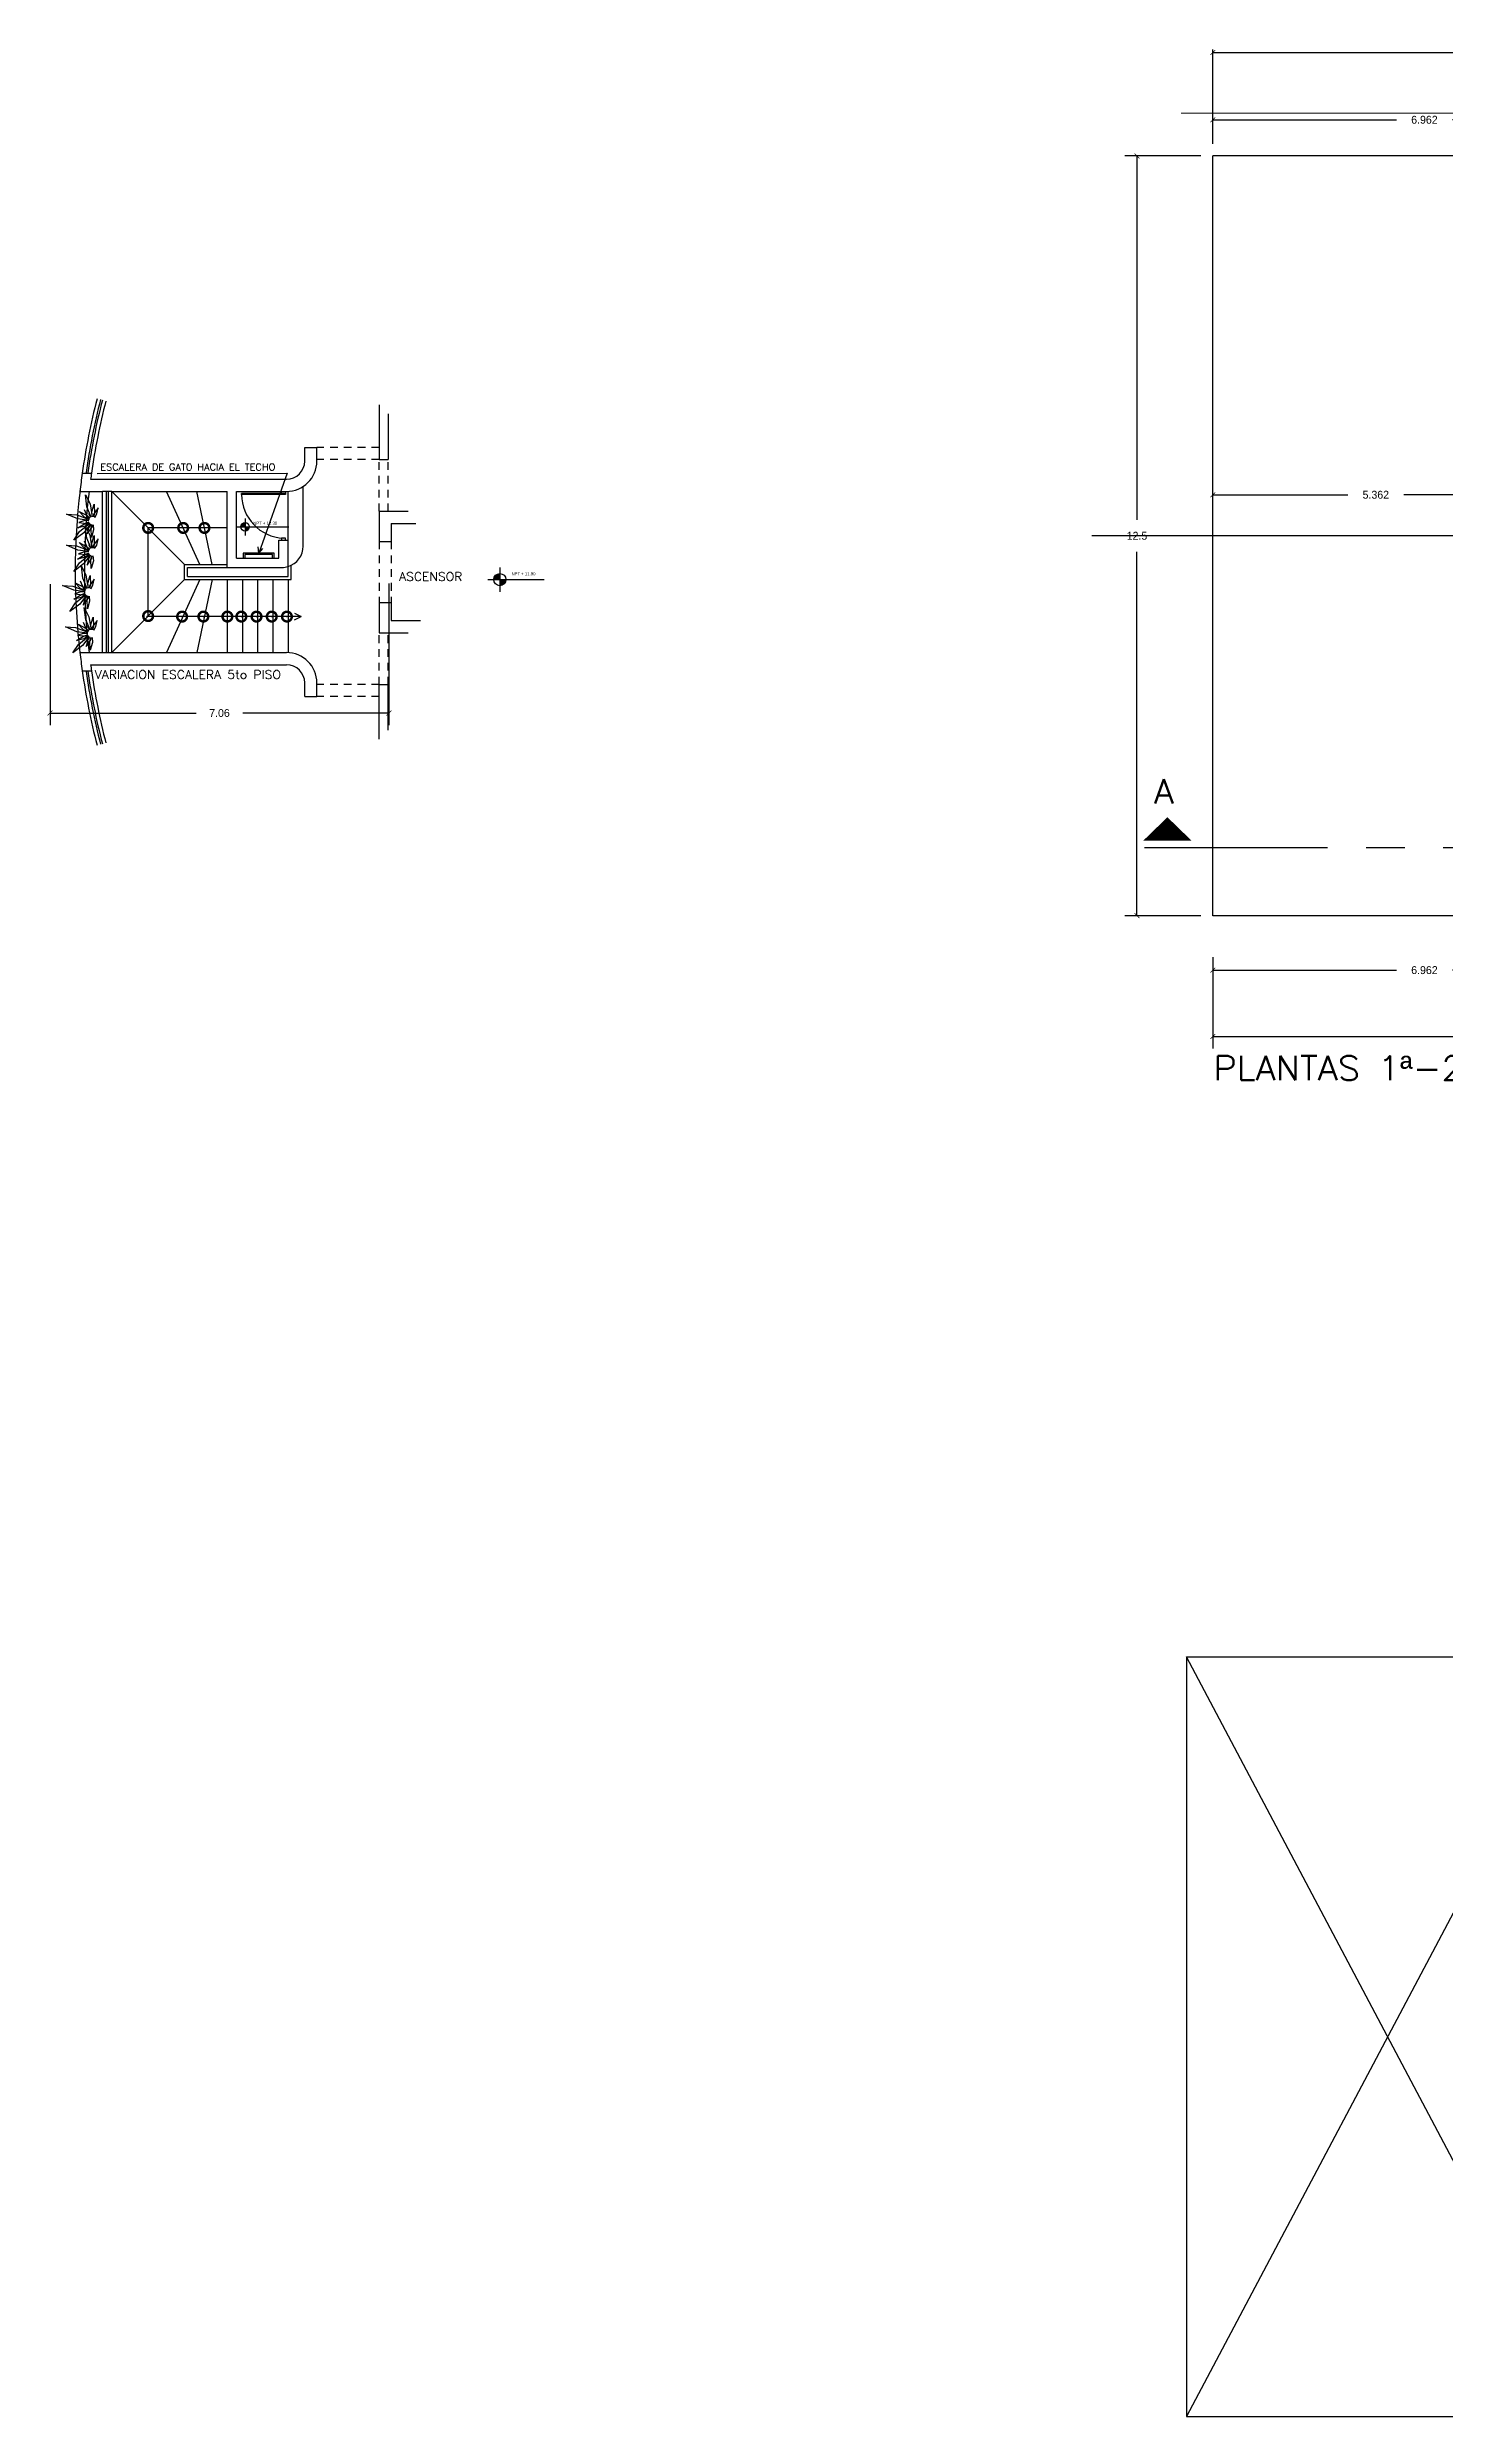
# Model space of a CAD drawing. Header units: millimetres. Extents: x 223 to 336, y 70 to 139.
# Drawn here: x 222.8 to 245.8, y 96.75 to 135.73 of the extents above; entities that cross this region are included whole.
import ezdxf

# ---------------------------------------------------------------- set-up
doc = ezdxf.new("R2010")
doc.units = ezdxf.units.MM
doc.linetypes.add('CENTERX2', pattern=[101.6, 63.5, -12.7, 12.7, -12.7])
doc.linetypes.add('HIDDEN', pattern=[9.525, 6.35, -3.175])
doc.layers.add('COTAS', color=3, linetype='Continuous', lineweight=9)
for name, color, linetype in [('linea-corte', 140, 'CENTERX2'), ('MUROS', 5, 'Continuous'), ('MUROS-BAJOS', 40, 'Continuous'), ('NORTE-MAGNETICO', 2, 'Continuous'), ('pisos', 8, 'Continuous'), ('PLANTAS', 3, 'Continuous'), ('PROYECCIONES', 6, 'HIDDEN'), ('PUERTAS', 2, 'Continuous'), ('TEXTOS', 4, 'Continuous')]:
    doc.layers.add(name, color=color, linetype=linetype)
doc.layers.add('VENTANAS', color=250, linetype='Continuous', plot=False)
doc.styles.add('ROMANS', font='romans.shx', dxfattribs={"height": 0.05})
doc.dimstyles.new('ISO-25', dxfattribs={"dimtxt": 0.13, "dimasz": 0.08, "dimexe": 0.2, "dimexo": 0.2, "dimgap": 0.2, "dimtad": 0, "dimtih": 1, "dimtoh": 1, "dimdec": 3, "dimdsep": 46, "dimtxsty": 'Standard', "dimblk": 'ARCHTICK', "dimcen": 3, "dimadec": 0, "dimazin": 0, "dimtfac": 1, "dimtdec": 3, "dimtmove": 0, "dimatfit": 3, "dimldrblk": 'ARCHTICK', "dimfxl": 1, "dimarcsym": 0})

# ---------------------------------------------------------------- blocks, each defined once
blk = doc.blocks.new('_ARCHTICK')
at = {"color": 0, "linetype": 'ByBlock', "const_width": 0.15}
blk.add_lwpolyline([(-0.5, -0.5), (0.5, 0.5)], dxfattribs=at)
blk = doc.blocks.new('*D160')
at = {"layer": 'COTAS', "color": 0, "lineweight": -2, "ltscale": 0.05, "transparency": 16777216}
for p, q in [((241.983, 134.45), (241.983, 134.59)), ((241.983, 134.54), (245.004, 134.54)), ((248.945, 134.54), (245.924, 134.54)), ((248.945, 134.145), (248.945, 134.59))]:
    blk.add_line(p, q, dxfattribs=at)
at = {"layer": 'Defpoints', "color": 0, "ltscale": 0.05, "transparency": 16777216}
for p in [(241.983, 134.54), (241.983, 134.25), (248.945, 133.945)]:
    blk.add_point(p, dxfattribs=at)
at = {"layer": 'COTAS', "color": 0, "lineweight": -2, "ltscale": 0.05, "transparency": 16777216, "xscale": 0.08, "yscale": 0.08, "zscale": 0.08, "rotation": 180}
blk.add_blockref('_ARCHTICK', (241.983, 134.54), dxfattribs=at)
at = {"layer": 'COTAS', "color": 0, "lineweight": -2, "ltscale": 0.05, "transparency": 16777216, "xscale": 0.08, "yscale": 0.08, "zscale": 0.08}
blk.add_blockref('_ARCHTICK', (248.945, 134.54), dxfattribs=at)
at = {"layer": 'COTAS', "color": 0, "ltscale": 0.05, "transparency": 16777216, "insert": (245.464, 134.54), "char_height": 0.13, "attachment_point": 5}
blk.add_mtext('6.962', dxfattribs=at)
blk = doc.blocks.new('*D161')
at = {"layer": 'COTAS', "color": 0, "lineweight": -2, "ltscale": 0.05, "transparency": 16777216}
for p, q in [((222.848, 126.901), (222.848, 124.58)), ((228.424, 126.911), (228.424, 124.58)), ((222.848, 124.78), (225.252, 124.78)), ((228.424, 124.78), (226.02, 124.78))]:
    blk.add_line(p, q, dxfattribs=at)
at = {"layer": 'Defpoints', "color": 0, "ltscale": 0.05, "transparency": 16777216}
for p in [(222.848, 127.101), (228.424, 127.111), (228.424, 124.78)]:
    blk.add_point(p, dxfattribs=at)
at = {"layer": 'COTAS', "color": 0, "lineweight": -2, "ltscale": 0.05, "transparency": 16777216, "xscale": 0.08, "yscale": 0.08, "zscale": 0.08, "rotation": 180}
blk.add_blockref('_ARCHTICK', (222.848, 124.78), dxfattribs=at)
at = {"layer": 'COTAS', "color": 0, "lineweight": -2, "ltscale": 0.05, "transparency": 16777216, "xscale": 0.08, "yscale": 0.08, "zscale": 0.08}
blk.add_blockref('_ARCHTICK', (228.424, 124.78), dxfattribs=at)
at = {"layer": 'COTAS', "color": 0, "ltscale": 0.05, "transparency": 16777216, "insert": (225.636, 124.78), "char_height": 0.13, "attachment_point": 5}
blk.add_mtext('7.06', dxfattribs=at)
blk = doc.blocks.new('*D162')
at = {"layer": 'COTAS', "color": 0, "lineweight": -2, "ltscale": 0.05, "transparency": 16777216}
for p, q in [((241.983, 120.764), (241.983, 120.35)), ((241.983, 120.55), (245.004, 120.55)), ((248.945, 120.55), (245.924, 120.55)), ((248.945, 120.764), (248.945, 120.35))]:
    blk.add_line(p, q, dxfattribs=at)
at = {"layer": 'Defpoints', "color": 0, "ltscale": 0.05, "transparency": 16777216}
for p in [(241.983, 120.964), (248.945, 120.964), (241.983, 120.55)]:
    blk.add_point(p, dxfattribs=at)
at = {"layer": 'COTAS', "color": 0, "lineweight": -2, "ltscale": 0.05, "transparency": 16777216, "xscale": 0.08, "yscale": 0.08, "zscale": 0.08, "rotation": 180}
blk.add_blockref('_ARCHTICK', (241.983, 120.55), dxfattribs=at)
at = {"layer": 'COTAS', "color": 0, "lineweight": -2, "ltscale": 0.05, "transparency": 16777216, "xscale": 0.08, "yscale": 0.08, "zscale": 0.08}
blk.add_blockref('_ARCHTICK', (248.945, 120.55), dxfattribs=at)
at = {"layer": 'COTAS', "color": 0, "ltscale": 0.05, "transparency": 16777216, "insert": (245.464, 120.55), "char_height": 0.13, "attachment_point": 5}
blk.add_mtext('6.962', dxfattribs=at)
blk = doc.blocks.new('*D163')
at = {"layer": 'COTAS', "color": 0, "lineweight": -2, "ltscale": 0.05, "transparency": 16777216}
for p, q in [((241.983, 120.764), (241.983, 119.259)), ((278.043, 120.764), (278.043, 119.259)), ((241.983, 119.459), (259.564, 119.459)), ((278.043, 119.459), (260.462, 119.459))]:
    blk.add_line(p, q, dxfattribs=at)
at = {"layer": 'Defpoints', "color": 0, "ltscale": 0.05, "transparency": 16777216}
for p in [(241.983, 120.964), (278.043, 120.964), (278.043, 119.459)]:
    blk.add_point(p, dxfattribs=at)
at = {"layer": 'COTAS', "color": 0, "lineweight": -2, "ltscale": 0.05, "transparency": 16777216, "xscale": 0.08, "yscale": 0.08, "zscale": 0.08, "rotation": 180}
blk.add_blockref('_ARCHTICK', (241.983, 119.459), dxfattribs=at)
at = {"layer": 'COTAS', "color": 0, "lineweight": -2, "ltscale": 0.05, "transparency": 16777216, "xscale": 0.08, "yscale": 0.08, "zscale": 0.08}
blk.add_blockref('_ARCHTICK', (278.043, 119.459), dxfattribs=at)
at = {"layer": 'COTAS', "color": 0, "ltscale": 0.05, "transparency": 16777216, "insert": (260.013, 119.459), "char_height": 0.13, "attachment_point": 5}
blk.add_mtext('36.06', dxfattribs=at)
blk = doc.blocks.new('*D164')
at = {"layer": 'COTAS', "color": 0, "lineweight": -2, "ltscale": 0.05, "transparency": 16777216}
for p, q in [((241.983, 134.146), (241.983, 135.696)), ((241.983, 135.646), (259.564, 135.646)), ((278.043, 135.646), (260.462, 135.646)), ((278.043, 134.146), (278.043, 135.696))]:
    blk.add_line(p, q, dxfattribs=at)
at = {"layer": 'Defpoints', "color": 0, "ltscale": 0.05, "transparency": 16777216}
for p in [(241.983, 135.646), (241.983, 133.946), (278.043, 133.946)]:
    blk.add_point(p, dxfattribs=at)
at = {"layer": 'COTAS', "color": 0, "lineweight": -2, "ltscale": 0.05, "transparency": 16777216, "xscale": 0.08, "yscale": 0.08, "zscale": 0.08, "rotation": 180}
blk.add_blockref('_ARCHTICK', (241.983, 135.646), dxfattribs=at)
at = {"layer": 'COTAS', "color": 0, "lineweight": -2, "ltscale": 0.05, "transparency": 16777216, "xscale": 0.08, "yscale": 0.08, "zscale": 0.08}
blk.add_blockref('_ARCHTICK', (278.043, 135.646), dxfattribs=at)
at = {"layer": 'COTAS', "color": 0, "ltscale": 0.05, "transparency": 16777216, "insert": (260.013, 135.646), "char_height": 0.13, "attachment_point": 5}
blk.add_mtext('36.06', dxfattribs=at)
blk = doc.blocks.new('_DOTSMALL')
at = {"color": 0, "linetype": 'ByBlock', "const_width": 0.5}
blk.add_lwpolyline([(-0.0625, 0, 1), (0.0625, 0, 1)], format="xyb", close=True, dxfattribs=at)
blk = doc.blocks.new('*D165')
at = {"layer": 'COTAS', "color": 0, "lineweight": -2, "ltscale": 0.05, "transparency": 16777216}
for p, q in [((241.783, 133.946), (240.534, 133.946)), ((240.734, 133.946), (240.734, 127.961)), ((240.734, 121.446), (240.734, 127.431)), ((241.783, 121.446), (240.534, 121.446))]:
    blk.add_line(p, q, dxfattribs=at)
at = {"layer": 'Defpoints', "color": 0, "ltscale": 0.05, "transparency": 16777216}
for p in [(241.983, 133.946), (240.734, 121.446), (241.983, 121.446)]:
    blk.add_point(p, dxfattribs=at)
at = {"layer": 'COTAS', "color": 0, "lineweight": -2, "ltscale": 0.05, "transparency": 16777216, "xscale": 0.08, "yscale": 0.08, "zscale": 0.08}
for p, rotation in [((240.734, 133.946), 90), ((240.734, 121.446), 270)]:
    blk.add_blockref('_ARCHTICK', p, dxfattribs=dict(at, rotation=rotation))
at = {"layer": 'COTAS', "color": 0, "ltscale": 0.05, "transparency": 16777216, "insert": (240.734, 127.696), "char_height": 0.13, "attachment_point": 5}
blk.add_mtext('12.5', dxfattribs=at)
blk = doc.blocks.new('*D289')
at = {"layer": 'COTAS', "color": 0, "lineweight": -2, "ltscale": 0.05, "transparency": 16777216}
for p, q in [((241.983, 127.896), (241.983, 128.421)), ((241.983, 128.371), (244.204, 128.371)), ((247.345, 128.371), (245.124, 128.371)), ((247.345, 127.896), (247.345, 128.421))]:
    blk.add_line(p, q, dxfattribs=at)
at = {"layer": 'Defpoints', "color": 0, "ltscale": 0.05, "transparency": 16777216}
for p in [(247.345, 128.371), (241.983, 127.696), (247.345, 127.696)]:
    blk.add_point(p, dxfattribs=at)
at = {"layer": 'COTAS', "color": 0, "lineweight": -2, "ltscale": 0.05, "transparency": 16777216, "xscale": 0.08, "yscale": 0.08, "zscale": 0.08, "rotation": 180}
blk.add_blockref('_ARCHTICK', (241.983, 128.371), dxfattribs=at)
at = {"layer": 'COTAS', "color": 0, "lineweight": -2, "ltscale": 0.05, "transparency": 16777216, "xscale": 0.08, "yscale": 0.08, "zscale": 0.08}
blk.add_blockref('_ARCHTICK', (247.345, 128.371), dxfattribs=at)
at = {"layer": 'COTAS', "color": 0, "ltscale": 0.05, "transparency": 16777216, "insert": (244.664, 128.371), "char_height": 0.13, "attachment_point": 5}
blk.add_mtext('5.362', dxfattribs=at)

msp = doc.modelspace()

# ---------------------------------------------------------------- hatches: boundary and pattern name
at = {"layer": 'TEXTOS'}
h = msp.add_hatch(color=256, dxfattribs=at)
h.paths.add_polyline_path([(226.05607, 127.8435), (226.05607, 127.9135, 0.41421356), (225.98607, 127.8435)])
h.paths.add_polyline_path([(226.05607, 127.7735, 0.41421356), (226.12607, 127.8435), (226.05607, 127.8435)])
h = msp.add_hatch(color=256, dxfattribs=at)
h.paths.add_polyline_path([(230.24892, 126.97511), (230.24892, 127.07521, 0.41421356), (230.14892, 126.97521, 0.00012533), (230.14892, 126.97516)])
h.paths.add_polyline_path([(230.24892, 126.87521, 0.41377313), (230.34892, 126.97506), (230.24892, 126.97511)])

# ---------------------------------------------------------------- linework, layer by layer
at = {"layer": 'COTAS', "color": 6, "ltscale": 0.05}
msp.add_line((241.4611, 134.64728), (279.74162, 134.64728), dxfattribs=at)
at = {"layer": 'linea-corte', "ltscale": 0.05}
msp.add_line((279.42895, 122.5646), (240.85601, 122.5646), dxfattribs=at)
msp.add_lwpolyline([(241.23454, 122.67824, 0.8, 0, 0), (241.23454, 123.06639, 0, 0, 0)], format="xyseb", dxfattribs=at)
at = {"layer": 'MUROS'}
for p, q in [((228.26351, 129.85103), (228.26351, 128.95103)), ((228.41351, 129.70103), (228.41351, 128.95103)), ((227.03852, 128.92603), (227.03852, 129.15103)), ((227.03852, 129.15103), (227.23852, 129.15103)), ((227.23852, 128.92603), (227.23852, 129.15103)), ((223.37734, 128.72603), (223.52889, 128.72603)), ((228.26351, 128.95103), (228.41351, 128.95103)), ((223.33852, 128.42603), (223.7119, 128.42603)), ((223.51487, 128.62603), (226.73852, 128.62603)), ((223.8619, 128.42603), (225.76351, 128.42603)), ((225.76351, 127.17603), (225.76351, 128.42603)), ((225.76351, 127.22603), (225.76351, 128.42603)), ((225.91351, 128.42603), (226.73852, 128.42603)), ((225.91351, 127.32603), (225.91351, 128.42603)), ((228.26351, 128.10103), (228.26351, 127.60103)), ((228.46351, 127.90103), (228.46351, 127.60103)), ((226.61351, 127.62603), (226.76351, 127.62603)), ((226.61351, 127.32603), (226.61351, 127.62603)), ((226.76351, 127.17603), (226.76351, 127.62603)), ((228.26351, 127.60103), (228.46351, 127.60103)), ((225.91351, 127.32603), (226.61351, 127.32603)), ((228.26351, 126.60103), (228.46351, 126.60103)), ((228.26351, 126.60103), (228.26351, 126.10103)), ((228.46351, 126.60103), (228.46351, 126.30103)), ((223.33852, 125.77603), (225.67916, 125.77603)), ((223.51487, 125.57603), (226.73852, 125.57603)), ((225.67916, 125.77603), (226.73852, 125.77603)), ((223.37734, 125.47603), (223.52889, 125.47603)), ((227.03852, 125.05103), (227.03852, 125.27603)), ((227.23852, 125.05103), (227.23852, 125.27603)), ((228.26351, 124.35103), (228.26351, 125.25103)), ((228.26351, 125.25103), (228.41351, 125.25103)), ((228.41351, 124.50103), (228.41351, 125.25103)), ((227.03852, 125.05103), (227.23852, 125.05103))]:
    msp.add_line(p, q, dxfattribs=at)
at = {"layer": 'MUROS', "ltscale": 0.05}
for p, q in [((223.8619, 128.42603), (223.7119, 128.42603)), ((228.26351, 128.10103), (228.74276, 128.10103)), ((228.46351, 127.90103), (228.86412, 127.90103)), ((225.76351, 127.17603), (226.66351, 127.17603)), ((228.46351, 126.30103), (228.94276, 126.30103)), ((228.26351, 126.10103), (228.74276, 126.10103))]:
    msp.add_line(p, q, dxfattribs=at)
for radius, start, end in [(11.49453, 171.872779, 173.380674), (11.34453, 171.764578, 172.27457), (11.49453, 186.619326, 188.127221), (11.34453, 187.72543, 188.235422)]:
    msp.add_arc((234.75643, 127.10103), radius, start, end, dxfattribs=at)
at = {"layer": 'MUROS'}
for centre, radius, start, end in [((226.73852, 128.92603), 0.3, 270, 0), ((226.73852, 128.92603), 0.5, 270, 0), ((226.66351, 127.52603), 0.35, 270, 286.60155), ((226.73852, 125.27603), 0.5, 0, 90), ((226.73852, 125.27603), 0.3, 0, 90)]:
    msp.add_arc(centre, radius, start, end, dxfattribs=at)
for p in [(224.4619, 127.82603), (225.03851, 127.82603), (225.38851, 127.82603), (224.44401, 126.36708), (224.4619, 126.37603), (225.02062, 126.36708), (225.37062, 126.36708), (225.76562, 126.36708), (225.99562, 126.36708), (226.24562, 126.36708), (226.49562, 126.36708), (226.74562, 126.36708)]:
    msp.add_point(p, dxfattribs=at)
at = {"layer": 'MUROS-BAJOS'}
for p, q in [((227.03852, 129.15103), (227.03852, 129.15103)), ((223.7119, 125.77603), (223.7119, 128.42603)), ((223.8619, 125.77603), (223.8619, 128.42603)), ((227.03852, 125.05103), (227.03852, 125.05103))]:
    msp.add_line(p, q, dxfattribs=at)
at = {"layer": 'MUROS-BAJOS', "ltscale": 0.05}
for p, q in [((225.0619, 127.22603), (223.8619, 128.42603)), ((225.31351, 127.22603), (224.76351, 128.42603)), ((225.51351, 127.22603), (225.26351, 128.42603)), ((226.76351, 127.62603), (226.76351, 128.42665)), ((227.01351, 127.52603), (227.01351, 128.50844)), ((225.0619, 126.97603), (223.8619, 125.77603)), ((225.31351, 126.97603), (224.76351, 125.77603)), ((225.51351, 126.97603), (225.26351, 125.77603)), ((225.76351, 126.97603), (225.76351, 125.77603)), ((226.01351, 126.97603), (226.01351, 125.77603)), ((226.26351, 126.97603), (226.26351, 125.77603)), ((226.51351, 126.97603), (226.51351, 125.77603)), ((226.76351, 126.97603), (226.76351, 125.77603))]:
    msp.add_line(p, q, dxfattribs=at)
at = {"layer": 'MUROS-BAJOS'}
for radius, start, end in [(11.49453, 165.644118, 171.872779), (11.34453, 165.644118, 171.764578), (11.49453, 173.292753, 186.619326), (11.34453, 173.292753, 186.707247), (11.49453, 188.127221, 194.355882), (11.34453, 188.235422, 194.355882)]:
    msp.add_arc((234.75643, 127.10103), radius, start, end, dxfattribs=at)
at = {"layer": 'MUROS-BAJOS', "ltscale": 0.05}
msp.add_arc((226.66351, 127.52603), 0.35, 286.60155, 0, dxfattribs=at)
at = {"layer": 'NORTE-MAGNETICO'}
for p, q in [((225.0619, 127.22603), (225.76351, 127.22603)), ((225.0619, 126.97603), (225.0619, 127.22603)), ((225.1119, 127.17603), (225.76351, 127.17603)), ((225.1119, 127.02603), (225.1119, 127.17603)), ((226.76351, 127.02603), (226.76351, 127.17603)), ((226.81351, 126.97603), (226.81351, 127.2098)), ((225.1119, 127.02603), (225.62782, 127.02603)), ((225.62782, 127.02603), (226.76351, 127.02603)), ((225.62987, 126.97603), (226.81351, 126.97603))]:
    msp.add_line(p, q, dxfattribs=at)
at = {"layer": 'NORTE-MAGNETICO', "ltscale": 0.05}
msp.add_line((225.0619, 126.97603), (225.62987, 126.97603), dxfattribs=at)
at = {"layer": 'pisos', "ltscale": 0.05}
for p, q in [((248.94473, 133.94535), (241.98312, 133.94582)), ((223.62073, 128.71876), (226.74692, 128.72695)), ((226.74692, 128.72695), (226.28107, 127.41251)), ((226.28107, 127.41251), (226.27457, 127.51269)), ((226.28107, 127.41251), (226.3492, 127.48624)), ((248.94473, 121.44535), (241.98312, 121.44582))]:
    msp.add_line(p, q, dxfattribs=at)
at = {"layer": 'pisos'}
for p, q in [((241.98312, 121.44582), (241.98312, 133.94582)), ((241.54779, 109.25349), (250.20779, 109.25349)), ((241.54779, 109.25349), (241.54779, 96.75349)), ((241.54779, 96.75349), (250.20779, 96.75349))]:
    msp.add_line(p, q, dxfattribs=at)
at = {"layer": 'pisos', "color": 6, "ltscale": 0.05}
msp.add_line((284.10929, 127.69582), (239.99085, 127.69582), dxfattribs=at)
at = {"layer": 'PLANTAS'}
for p, q in [((223.42979, 128.37214), (223.50542, 128.22031)), ((223.45419, 128.17073), (223.42979, 128.37214)), ((223.30516, 127.973), (223.11853, 128.05258)), ((223.11853, 128.05258), (223.28783, 128.04216)), ((223.28783, 128.04216), (223.49069, 127.96554)), ((223.30394, 127.82692), (223.43026, 127.90578)), ((223.43026, 127.85685), (223.30394, 127.82692)), ((223.48702, 127.95065), (223.30516, 127.973)), ((223.41776, 127.94591), (223.31964, 127.91417)), ((223.31964, 127.91417), (223.45562, 127.89991)), ((223.32707, 128.09874), (223.45853, 128.02877)), ((223.41615, 128.0043), (223.32707, 128.09874)), ((223.33332, 127.76465), (223.50111, 127.90202)), ((223.51217, 127.8914), (223.40188, 127.74508)), ((223.41048, 128.12877), (223.46612, 128.00388)), ((223.49235, 127.96953), (223.41615, 128.0043)), ((223.48656, 127.9443), (223.41776, 127.94591)), ((223.42691, 127.85946), (223.50254, 127.70763)), ((223.45131, 127.65805), (223.42691, 127.85946)), ((223.43026, 127.90578), (223.48937, 127.92392)), ((223.49849, 127.90545), (223.43026, 127.85685)), ((223.52577, 128.00206), (223.45419, 128.17073)), ((223.45562, 127.89991), (223.49221, 127.91638)), ((223.45853, 128.02877), (223.50379, 127.98665)), ((223.46612, 128.00388), (223.49868, 127.98043)), ((223.51743, 127.88782), (223.48165, 127.82905)), ((223.52003, 127.99928), (223.48703, 128.05966)), ((223.50542, 128.22031), (223.5405, 128.00632)), ((223.52265, 127.81981), (223.53649, 127.88007)), ((223.53679, 128.09026), (223.57404, 128.21462)), ((223.54478, 128.00688), (223.53679, 128.09026)), ((223.54041, 127.83883), (223.54444, 127.87876)), ((223.55704, 127.87873), (223.56503, 127.79534)), ((223.56141, 128.04677), (223.55738, 128.00684)), ((223.64175, 128.1574), (223.56141, 128.04677)), ((223.57917, 128.06579), (223.56532, 128.00553)), ((223.57404, 128.21462), (223.57917, 128.06579)), ((223.58438, 127.99778), (223.62017, 128.05656)), ((223.62017, 128.05656), (223.64175, 128.1574)), ((223.11565, 127.5399), (223.28495, 127.52948)), ((223.30228, 127.46032), (223.11565, 127.5399)), ((223.23965, 127.62324), (223.33332, 127.76465)), ((223.40188, 127.74508), (223.23965, 127.62324)), ((223.28495, 127.52948), (223.48781, 127.45286)), ((223.48414, 127.43797), (223.30228, 127.46032)), ((223.41327, 127.49163), (223.32419, 127.58606)), ((223.32419, 127.58606), (223.45564, 127.51609)), ((223.4076, 127.61609), (223.46324, 127.4912)), ((223.48947, 127.45685), (223.41327, 127.49163)), ((223.52288, 127.48938), (223.45131, 127.65805)), ((223.45564, 127.51609), (223.50091, 127.47397)), ((223.46007, 127.7282), (223.54041, 127.83883)), ((223.48165, 127.82905), (223.46007, 127.7282)), ((223.46324, 127.4912), (223.4958, 127.46775)), ((223.51715, 127.4866), (223.48414, 127.54698)), ((223.50254, 127.70763), (223.53761, 127.49364)), ((223.52778, 127.67098), (223.52265, 127.81981)), ((223.56503, 127.79534), (223.52778, 127.67098)), ((223.53391, 127.57758), (223.57115, 127.70194)), ((223.54189, 127.4942), (223.53391, 127.57758)), ((223.55853, 127.53409), (223.5545, 127.49416)), ((223.63886, 127.64472), (223.55853, 127.53409)), ((223.57629, 127.55311), (223.56244, 127.49285)), ((223.57115, 127.70194), (223.57629, 127.55311)), ((223.5815, 127.4851), (223.61729, 127.54388)), ((223.61729, 127.54388), (223.63886, 127.64472)), ((223.23676, 127.11056), (223.33044, 127.25197)), ((223.399, 127.2324), (223.23676, 127.11056)), ((223.30106, 127.31424), (223.42738, 127.3931)), ((223.42738, 127.34417), (223.30106, 127.31424)), ((223.41488, 127.43323), (223.31676, 127.40149)), ((223.31676, 127.40149), (223.45274, 127.38723)), ((223.33044, 127.25197), (223.49822, 127.38934)), ((223.3879, 126.99724), (223.3635, 127.19866)), ((223.3635, 127.19866), (223.43913, 127.04682)), ((223.50928, 127.37872), (223.399, 127.2324)), ((223.48368, 127.43162), (223.41488, 127.43323)), ((223.42738, 127.3931), (223.48649, 127.41124)), ((223.4956, 127.39277), (223.42738, 127.34417)), ((223.45274, 127.38723), (223.48933, 127.4037)), ((223.45719, 127.21552), (223.53752, 127.32615)), ((223.47876, 127.31637), (223.45719, 127.21552)), ((223.51455, 127.37514), (223.47876, 127.31637)), ((223.51976, 127.30713), (223.53361, 127.36739)), ((223.5249, 127.1583), (223.51976, 127.30713)), ((223.56214, 127.28266), (223.5249, 127.1583)), ((223.53752, 127.32615), (223.54156, 127.36608)), ((223.55416, 127.36605), (223.56214, 127.28266)), ((223.05224, 126.8791), (223.22155, 126.86868)), ((223.23887, 126.79952), (223.05224, 126.8791)), ((223.22155, 126.86868), (223.4244, 126.79206)), ((223.23765, 126.65343), (223.36398, 126.7323)), ((223.36398, 126.68336), (223.23765, 126.65343)), ((223.42073, 126.77717), (223.23887, 126.79952)), ((223.35147, 126.77242), (223.25335, 126.74068)), ((223.25335, 126.74068), (223.38933, 126.72643)), ((223.34986, 126.83082), (223.26078, 126.92525)), ((223.26078, 126.92525), (223.39224, 126.85529)), ((223.26703, 126.59117), (223.43482, 126.72854)), ((223.44588, 126.71791), (223.33559, 126.57159)), ((223.34419, 126.95528), (223.39983, 126.8304)), ((223.42606, 126.79604), (223.34986, 126.83082)), ((223.42027, 126.77082), (223.35147, 126.77242)), ((223.36398, 126.7323), (223.42308, 126.75043)), ((223.4322, 126.73197), (223.36398, 126.68336)), ((223.45948, 126.82857), (223.3879, 126.99724)), ((223.38933, 126.72643), (223.42592, 126.7429)), ((223.39224, 126.85529), (223.4375, 126.81317)), ((223.39983, 126.8304), (223.43239, 126.80694)), ((223.45114, 126.71434), (223.41536, 126.65556)), ((223.45375, 126.8258), (223.42074, 126.88618)), ((223.43913, 127.04682), (223.47421, 126.83284)), ((223.45636, 126.64632), (223.4702, 126.70658)), ((223.4705, 126.91677), (223.50775, 127.04114)), ((223.47849, 126.83339), (223.4705, 126.91677)), ((223.47412, 126.66535), (223.47815, 126.70527)), ((223.49075, 126.70524), (223.49874, 126.62186)), ((223.49512, 126.87328), (223.49109, 126.83336)), ((223.57546, 126.98392), (223.49512, 126.87328)), ((223.51288, 126.89231), (223.49904, 126.83205)), ((223.50775, 127.04114), (223.51288, 126.89231)), ((223.5181, 126.82429), (223.55388, 126.88307)), ((223.55388, 126.88307), (223.57546, 126.98392)), ((223.17336, 126.44975), (223.26703, 126.59117)), ((223.33559, 126.57159), (223.17336, 126.44975)), ((223.39378, 126.55471), (223.47412, 126.66535)), ((223.41536, 126.65556), (223.39378, 126.55471)), ((223.43525, 126.31586), (223.41085, 126.51728)), ((223.41085, 126.51728), (223.48648, 126.36545)), ((223.50683, 126.14719), (223.43525, 126.31586)), ((223.46149, 126.4975), (223.45636, 126.64632)), ((223.49874, 126.62186), (223.46149, 126.4975)), ((223.48648, 126.36545), (223.52156, 126.15146)), ((223.51785, 126.2354), (223.5551, 126.35976)), ((223.62281, 126.30254), (223.54247, 126.1919)), ((223.5551, 126.35976), (223.56023, 126.21093)), ((223.60123, 126.20169), (223.62281, 126.30254)), ((223.09959, 126.19772), (223.26889, 126.1873)), ((223.28622, 126.11814), (223.09959, 126.19772)), ((223.22071, 125.76837), (223.31438, 125.90979)), ((223.26889, 126.1873), (223.47175, 126.11068)), ((223.285, 125.97205), (223.41133, 126.05092)), ((223.41133, 126.00198), (223.285, 125.97205)), ((223.46808, 126.09579), (223.28622, 126.11814)), ((223.39882, 126.09104), (223.3007, 126.0593)), ((223.3007, 126.0593), (223.43668, 126.04505)), ((223.39721, 126.14944), (223.30813, 126.24387)), ((223.30813, 126.24387), (223.43959, 126.17391)), ((223.31438, 125.90979), (223.48217, 126.04716)), ((223.49323, 126.03653), (223.38294, 125.89021)), ((223.39154, 126.27391), (223.44718, 126.14902)), ((223.47341, 126.11466), (223.39721, 126.14944)), ((223.46762, 126.08944), (223.39882, 126.09104)), ((223.41133, 126.05092), (223.47043, 126.06905)), ((223.47955, 126.05059), (223.41133, 126.00198)), ((223.43668, 126.04505), (223.47327, 126.06152)), ((223.43959, 126.17391), (223.48485, 126.13179)), ((223.44113, 125.87334), (223.52147, 125.98397)), ((223.46271, 125.97418), (223.44113, 125.87334)), ((223.44718, 126.14902), (223.47974, 126.12556)), ((223.49849, 126.03296), (223.46271, 125.97418)), ((223.50109, 126.14442), (223.46809, 126.2048)), ((223.50371, 125.96495), (223.51755, 126.0252)), ((223.50884, 125.81612), (223.50371, 125.96495)), ((223.54609, 125.94048), (223.50884, 125.81612)), ((223.52584, 126.15201), (223.51785, 126.2354)), ((223.52147, 125.98397), (223.5255, 126.02389)), ((223.5381, 126.02386), (223.54609, 125.94048)), ((223.54247, 126.1919), (223.53844, 126.15198)), ((223.56023, 126.21093), (223.54638, 126.15067)), ((223.56545, 126.14292), (223.60123, 126.20169)), ((223.38294, 125.89021), (223.22071, 125.76837))]:
    msp.add_line(p, q, dxfattribs=at)
at = {"layer": 'PROYECCIONES', "ltscale": 0.02}
for p, q in [((228.26351, 129.15103), (227.23852, 129.15103)), ((228.26351, 128.95103), (227.23852, 128.95103)), ((228.26351, 128.10103), (228.26351, 128.95103)), ((228.41351, 128.10103), (228.41351, 128.95103)), ((228.26351, 127.60103), (228.26351, 126.60103)), ((228.46351, 127.60103), (228.46351, 126.60103)), ((228.26351, 125.25103), (228.26351, 126.10103)), ((228.41351, 125.25103), (228.41351, 126.10103)), ((228.26351, 125.25103), (227.23852, 125.25103)), ((228.26351, 125.05103), (227.23852, 125.05103))]:
    msp.add_line(p, q, dxfattribs=at)
at = {"layer": 'PROYECCIONES', "linetype": 'Continuous', "ltscale": 0.05}
for p, q in [((248.16616, 96.75349), (241.54779, 109.25349)), ((248.16673, 109.25349), (241.54779, 96.75349))]:
    msp.add_line(p, q, dxfattribs=at)
at = {"layer": 'PUERTAS', "color": 1}
for p, q in [((226.72051, 128.39403), (225.9998, 128.39403)), ((225.9998, 128.37803), (225.9998, 128.39403)), ((226.72051, 128.37803), (225.9998, 128.37803)), ((226.72051, 128.39403), (226.72051, 128.37803))]:
    msp.add_line(p, q, dxfattribs=at)
at = {"layer": 'PUERTAS'}
for p, q in [((225.76351, 127.82603), (224.4619, 127.82603)), ((224.4619, 126.36708), (224.4619, 127.82603)), ((225.76351, 126.36708), (224.4619, 126.36708)), ((226.98122, 126.36708), (225.76351, 126.36708)), ((226.8701, 126.4214), (226.98122, 126.36708)), ((226.8701, 126.31276), (226.98122, 126.36708))]:
    msp.add_line(p, q, dxfattribs=at)
at = {"layer": 'PUERTAS', "color": 1}
for points in [[(226.72051, 128.42603), (226.72051, 128.39403), (226.65651, 128.39403), (226.65651, 128.42603)], [(226.72051, 127.62603), (226.72051, 127.65803), (226.65651, 127.65803), (226.65651, 127.62603)]]:
    msp.add_lwpolyline(points, close=True, dxfattribs=at)
at = {"layer": 'PUERTAS'}
msp.add_arc((226.72051, 128.37803), 0.72071, 180, 267.455196, dxfattribs=at)
at = {"layer": 'TEXTOS'}
for p, q in [((226.05607, 127.9835), (226.05607, 127.8435)), ((225.91607, 127.8435), (226.77742, 127.8435)), ((226.05607, 127.8435), (226.05607, 127.7035)), ((230.24892, 127.17521), (230.24892, 126.97521)), ((230.04892, 126.97521), (230.97943, 126.97475)), ((230.24892, 126.97521), (230.24892, 126.77521))]:
    msp.add_line(p, q, dxfattribs=at)
for centre, radius in [((226.05607, 127.8435), 0.07), ((230.24892, 126.97521), 0.1)]:
    msp.add_circle(centre, radius, dxfattribs=at)
at = {"layer": 'VENTANAS', "ltscale": 0.05}
for p, q in [((223.7719, 128.42603), (223.7719, 125.77603)), ((223.8019, 128.42603), (223.8019, 125.77603)), ((226.53399, 127.41251), (226.02815, 127.41251)), ((226.02815, 127.41251), (226.02815, 127.32617)), ((226.50999, 127.38851), (226.05215, 127.38851)), ((226.05215, 127.38851), (226.05215, 127.32617)), ((226.50999, 127.32617), (226.50999, 127.38851)), ((226.53399, 127.32617), (226.53399, 127.41251))]:
    msp.add_line(p, q, dxfattribs=at)
at = {"layer": 'VENTANAS'}
for radius, start, end in [(11.43453, 165.644118, 171.764578), (11.40453, 165.644118, 171.764578), (11.43453, 188.235422, 194.355882), (11.40453, 188.235422, 194.355882)]:
    msp.add_arc((234.75643, 127.10103), radius, start, end, dxfattribs=at)

# ---------------------------------------------------------------- block references
at = {"layer": 'MUROS', "xscale": 0.3200000000000333, "yscale": 0.3200000000000333, "zscale": 0.3200000000000333, "rotation": 296.5650511770802}
for p in [(224.4619, 127.82603), (225.03851, 127.82603), (225.38851, 127.82603), (224.4619, 126.37603), (225.02062, 126.36708), (225.37062, 126.36708), (225.76562, 126.36708), (225.99562, 126.36708), (226.24562, 126.36708), (226.49562, 126.36708), (226.74562, 126.36708)]:
    msp.add_blockref('_DOTSMALL', p, dxfattribs=at)

# ---------------------------------------------------------------- texts
at = {"layer": 'linea-corte', "style": 'ROMANS', "width": 1.065916}
msp.add_text('A ', height=0.4, dxfattribs=at).set_placement((241.01215, 123.29067))
at = {"layer": 'TEXTOS', "style": 'ROMANS', "width": 1.065916}
for s, height, p in [('ESCALERA DE GATO HACIA EL TECHO', 0.11, (223.67453, 128.77287)), ('ASCENSOR', 0.14, (228.59112, 126.95576)), ('VARIACION ESCALERA 5to PISO', 0.14, (223.58433, 125.34355)), ('PLANTAS 1ª-2ª-3ª Y 4ª', 0.4, (241.99279, 118.73881))]:
    msp.add_text(s, height=height, dxfattribs=at).set_placement(p)
at = {"layer": 'TEXTOS', "char_height": 0.05, "attachment_point": 1, "style": 'ROMANS'}
for s, insert, width in [('{\\fArial|b0|i0|c0|p34;NPT + 12.30}', (226.1908, 127.92912), 0.575), ('{\\fArial|b0|i0|c0|p34;NPT + 11.90}', (230.44139, 127.09752), 0.822)]:
    msp.add_mtext(s, dxfattribs=dict(at, insert=insert, width=width))

# ---------------------------------------------------------------- dimensions: what is measured, and where the dimension line sits
at = {"layer": 'COTAS', "ltscale": 0.05}
for base, p1, p2, override, picture, middle in [((241.98319, 135.64631), (278.04312, 133.94582), (241.98319, 133.94582), {"dimscale": 1, "dimexe": 0.05, "dimtmove": 1}, '*D164', (260.01315, 135.64631)), ((241.98312, 134.53991), (248.9447, 133.94535), (241.98312, 134.2505), {"dimscale": 1, "dimexe": 0.05, "dimtmove": 1}, '*D160', (245.46391, 134.53991)), ((247.34473, 128.37148), (241.98312, 127.69582), (247.34473, 127.69582), {"dimscale": 1, "dimexe": 0.05, "dimtmove": 1}, '*D289', (244.66393, 128.37148)), ((241.98312, 120.54971), (248.94473, 120.96358), (241.98312, 120.96405), {"dimscale": 1, "dimtmove": 1}, '*D162', (245.46393, 120.54971)), ((278.04312, 119.45924), (241.98312, 120.96405), (278.04312, 120.96405), {"dimscale": 1}, '*D163', (260.01312, 119.45924))]:
    dim = msp.add_linear_dim(base=base, p1=p1, p2=p2, dimstyle='ISO-25', override=override, dxfattribs=at)
    dim.commit()
    dim.dimension.update_dxf_attribs({"geometry": picture, "text_midpoint": middle})
dim = msp.add_linear_dim(base=(240.73437, 121.44582), p1=(241.98312, 133.94582), p2=(241.98312, 121.44582), angle=90, dimstyle='ISO-25', override={"dimscale": 1}, dxfattribs=at)
dim.commit()
dim.dimension.update_dxf_attribs({"geometry": '*D165', "text_midpoint": (240.73437, 127.69582)})
dim = msp.add_linear_dim(base=(228.42428, 124.78031), p1=(222.84782, 127.10103), p2=(228.42428, 127.11056), text='7.06', dimstyle='ISO-25', override={"dimscale": 1}, dxfattribs=at)
dim.commit()
dim.dimension.update_dxf_attribs({"geometry": '*D161', "text_midpoint": (225.63605, 124.78031)})

doc.saveas('drawing.dxf')
